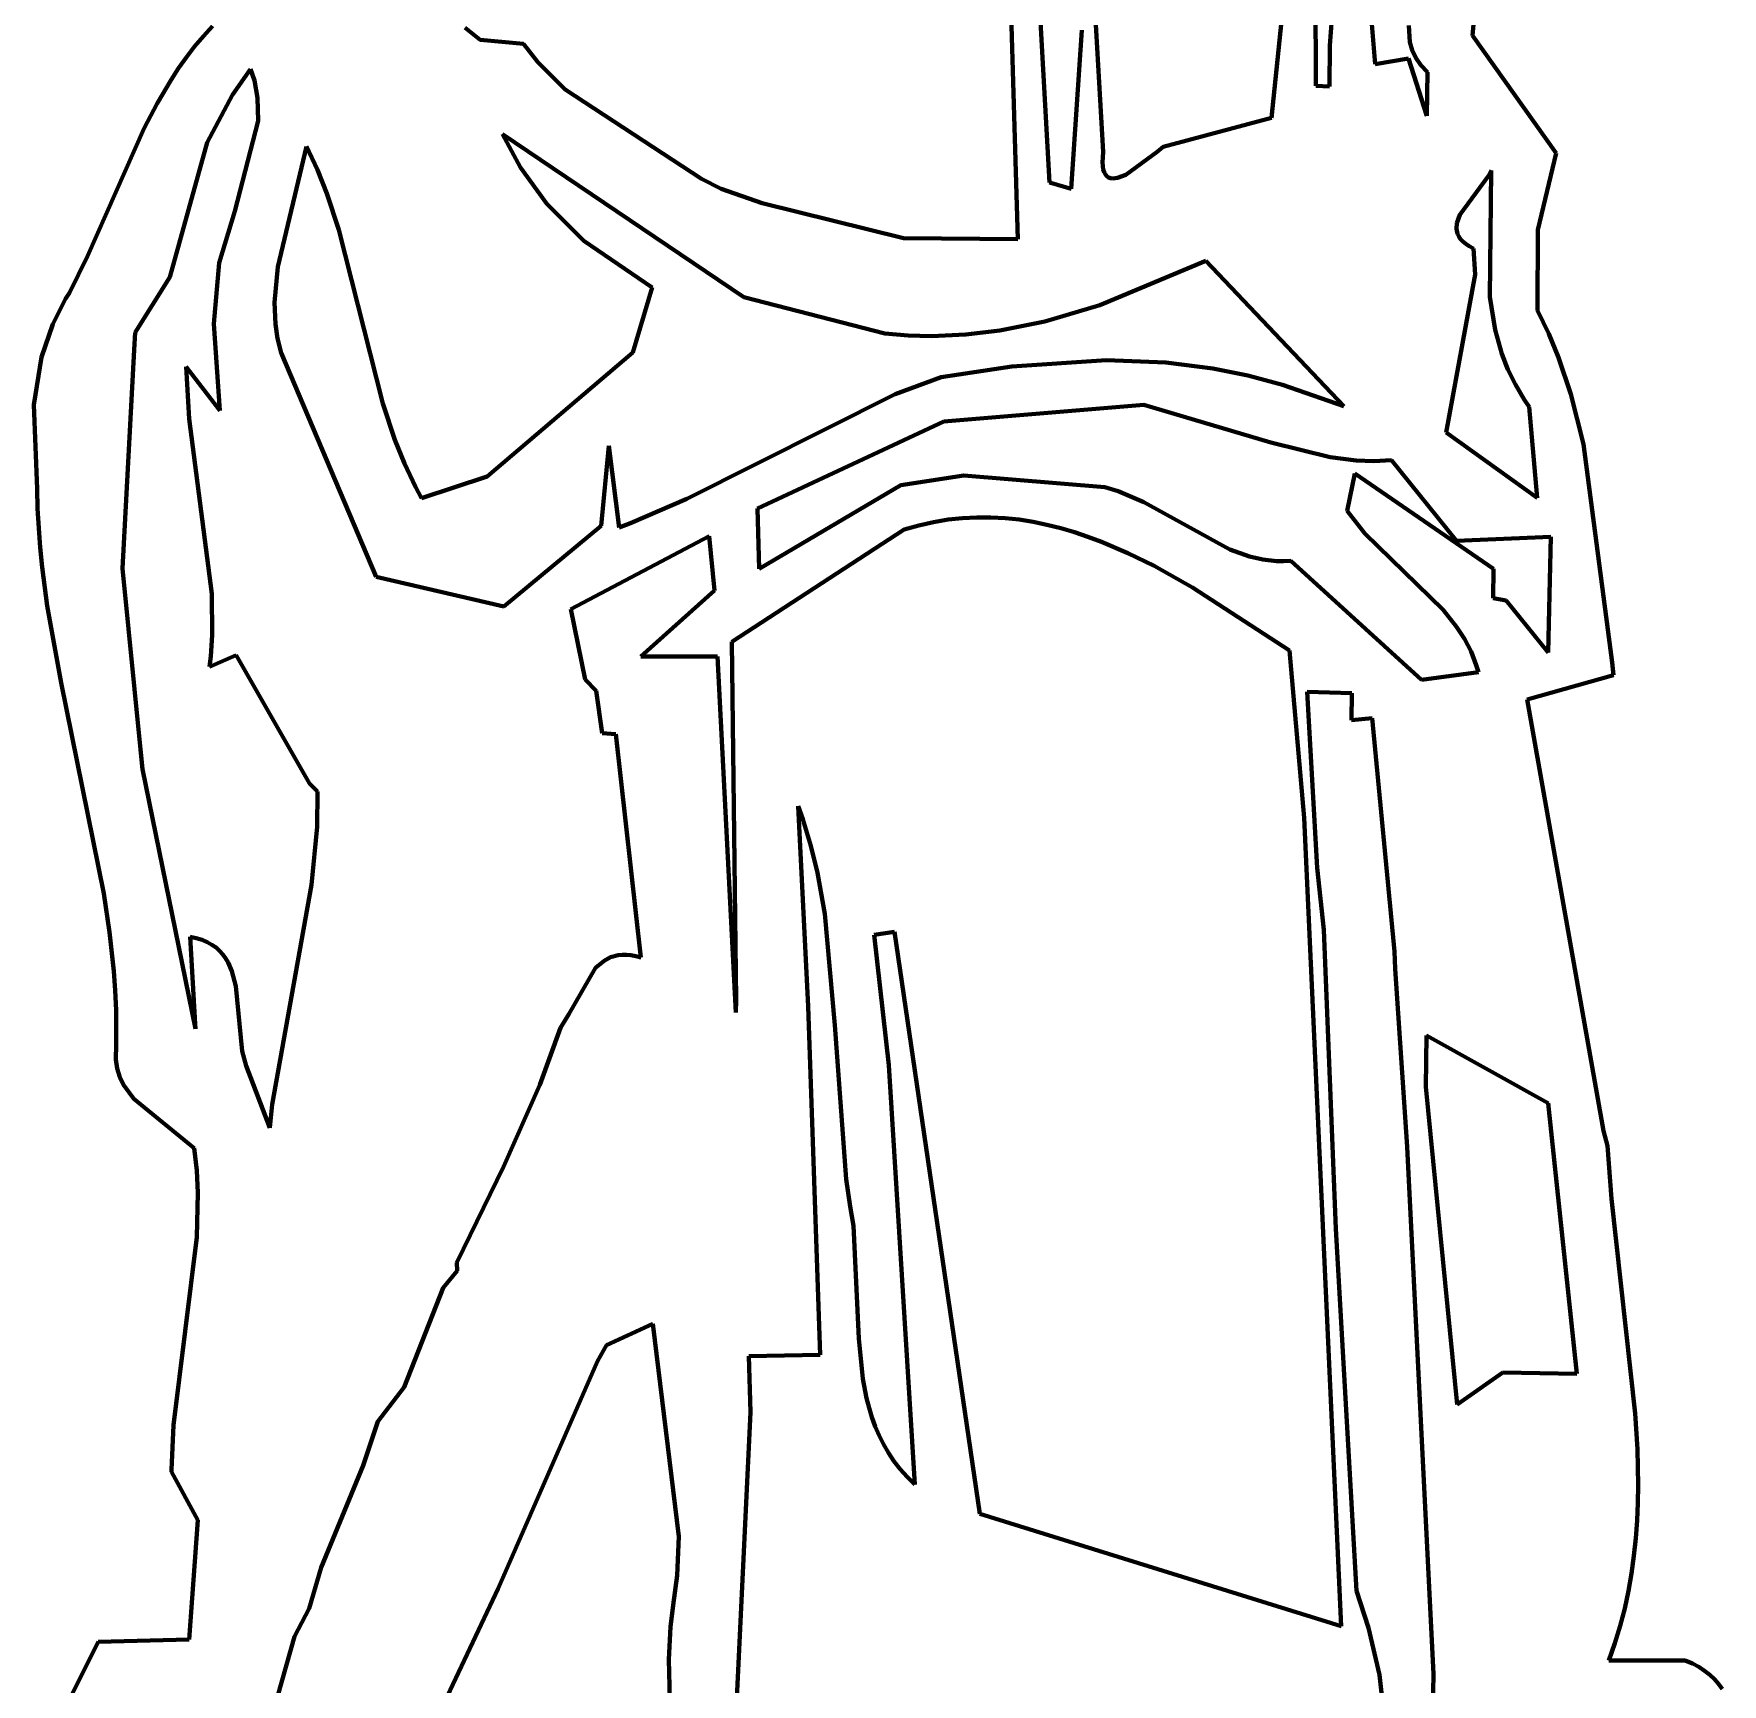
# Model space of a CAD drawing. Header units: millimetres. Extents: x 0 to 11.1, y 0 to 16.2.
# Drawn here: x 8.158 to 9.334, y 2.057 to 3.207 of the extents above; entities that cross this region are included whole.
import ezdxf

# ---------------------------------------------------------------- set-up
doc = ezdxf.new("R2010")
doc.units = ezdxf.units.MM
doc.layers.add('color#0b0b0bff', color=7, linetype='CONTINUOUS', lineweight=100)
doc.layers.add('color#ffffffff', color=7, linetype='CONTINUOUS', lineweight=100)

msp = doc.modelspace()

# ---------------------------------------------------------------- linework, layer by layer
at = {"layer": 'color#0b0b0bff'}
for p, q in [((9.0493, 3.5219), (9.0507, 3.1703)), ((9.1769, 3.3973), (9.1598, 3.2054)), ((9.0604, 3.1983), (9.0758, 3.3964)), ((8.8519, 3.3386), (8.8653, 3.1029)), ((8.8433, 3.0634), (8.8356, 3.3204)), ((9.0819, 3.3056), (9.0919, 3.1853)), ((9.0198, 3.1481), (9.0333, 3.2785)), ((8.2762, 3.2049), (8.2825, 3.2118)), ((8.4584, 3.2107), (8.469, 3.2024)), ((8.8803, 3.0985), (8.8878, 3.209)), ((8.8971, 3.2208), (8.9026, 3.1242)), ((9.1162, 3.2007), (9.1154, 3.2122)), ((8.2644, 3.1902), (8.2701, 3.1977)), ((8.2701, 3.1977), (8.2762, 3.2049)), ((8.469, 3.2024), (8.4991, 3.1995)), ((8.4991, 3.1995), (8.5091, 3.1868)), ((9.0602, 3.1699), (9.0604, 3.1983)), ((9.1178, 3.1951), (9.1162, 3.2007)), ((9.1598, 3.2054), (9.2181, 3.1234)), ((8.2589, 3.1825), (8.2644, 3.1902)), ((8.5091, 3.1868), (8.528, 3.1677)), ((9.0919, 3.1853), (9.1153, 3.1893)), ((9.1153, 3.1893), (9.1279, 3.1493)), ((9.1202, 3.1898), (9.1178, 3.1951)), ((9.1237, 3.1846), (9.1202, 3.1898)), ((8.2441, 3.1579), (8.2537, 3.1745)), ((8.2537, 3.1745), (8.2589, 3.1825)), ((8.309, 3.1819), (8.2964, 3.1641)), ((8.3117, 3.1739), (8.309, 3.1819)), ((8.314, 3.1619), (8.3117, 3.1739)), ((9.1283, 3.1797), (9.1237, 3.1846)), ((9.1279, 3.1493), (9.1283, 3.1797)), ((8.2964, 3.1641), (8.2788, 3.1307)), ((8.528, 3.1677), (8.623, 3.1056)), ((9.0507, 3.1703), (9.0602, 3.1699)), ((8.2351, 3.1407), (8.2441, 3.1579)), ((8.3143, 3.146), (8.314, 3.1619)), ((8.1955, 3.0516), (8.2351, 3.1407)), ((8.2982, 3.0831), (8.3143, 3.146)), ((8.9445, 3.1279), (9.0198, 3.1481)), ((8.2788, 3.1307), (8.2528, 3.037)), ((8.3479, 3.128), (8.328, 3.0442)), ((8.3556, 3.1118), (8.3479, 3.128)), ((8.4845, 3.1366), (8.4969, 3.1133)), ((8.6525, 3.0232), (8.4845, 3.1366)), ((8.9403, 3.1242), (8.9445, 3.1279)), ((8.9023, 3.1204), (8.9022, 3.1172)), ((8.9022, 3.1172), (8.9023, 3.1144)), ((8.9026, 3.1242), (8.9023, 3.1204)), ((8.9185, 3.1083), (8.9403, 3.1242)), ((9.2181, 3.1234), (9.2053, 3.0701)), ((8.3622, 3.0953), (8.3556, 3.1118)), ((8.4969, 3.1133), (8.5153, 3.0881)), ((8.623, 3.1056), (8.6366, 3.0986)), ((8.9023, 3.1144), (8.9027, 3.112)), ((8.9027, 3.112), (8.9034, 3.1101)), ((8.9034, 3.1101), (8.9042, 3.1085)), ((8.9042, 3.1085), (8.9052, 3.1073)), ((8.9052, 3.1073), (8.9064, 3.1065)), ((8.9064, 3.1065), (8.9078, 3.106)), ((8.9078, 3.106), (8.9093, 3.1057)), ((8.9093, 3.1057), (8.9127, 3.1061)), ((8.9127, 3.1061), (8.9185, 3.1083)), ((9.1709, 3.1077), (9.151, 3.0804)), ((9.1728, 3.1114), (9.1709, 3.1077)), ((9.1717, 3.0233), (9.1728, 3.1114)), ((8.3706, 3.0701), (8.3622, 3.0953)), ((8.6366, 3.0986), (8.6652, 3.0885)), ((8.8653, 3.1029), (8.8803, 3.0985)), ((8.2935, 3.0677), (8.2982, 3.0831)), ((8.5153, 3.0881), (8.541, 3.0624)), ((8.6652, 3.0885), (8.7636, 3.0641)), ((9.151, 3.0804), (9.1489, 3.0746)), ((8.4011, 2.949), (8.3706, 3.0701)), ((9.1489, 3.0746), (9.1486, 3.0708)), ((9.1486, 3.0708), (9.1494, 3.0671)), ((9.2053, 3.0701), (9.2051, 3.0139)), ((8.2871, 3.0471), (8.2935, 3.0677)), ((8.541, 3.0624), (8.5886, 3.0299)), ((8.7636, 3.0641), (8.8433, 3.0634)), ((9.1494, 3.0671), (9.1503, 3.0653)), ((9.1503, 3.0653), (9.1515, 3.0636)), ((9.1515, 3.0636), (9.1531, 3.0619)), ((9.1531, 3.0619), (9.1551, 3.0602)), ((9.1551, 3.0602), (9.1575, 3.0586)), ((9.1575, 3.0586), (9.1604, 3.057)), ((9.1604, 3.057), (9.1616, 3.0389)), ((8.1829, 3.0262), (8.1955, 3.0516)), ((8.2835, 3.0045), (8.2871, 3.0471)), ((8.9741, 3.0485), (8.9002, 3.0175)), ((9.0701, 2.9471), (8.9741, 3.0485)), ((8.2528, 3.037), (8.2287, 2.9985)), ((8.328, 3.0442), (8.3257, 3.0193)), ((9.1616, 3.0389), (9.1415, 2.9289)), ((8.1714, 3.0043), (8.1803, 3.0219)), ((8.1803, 3.0219), (8.1829, 3.0262)), ((8.5886, 3.0299), (8.5753, 2.9846)), ((8.7507, 2.9977), (8.6525, 3.0232)), ((9.1755, 3.0004), (9.1717, 3.0233)), ((8.3257, 3.0193), (8.3264, 3.0043)), ((8.9002, 3.0175), (8.8619, 3.0062)), ((9.2051, 3.0139), (9.2128, 2.9976)), ((8.1636, 2.9814), (8.1714, 3.0043)), ((8.2287, 2.9985), (8.228, 2.9864)), ((8.2877, 2.9442), (8.2835, 3.0045)), ((8.3264, 3.0043), (8.3279, 2.9943)), ((8.7669, 2.9964), (8.7507, 2.9977)), ((8.8307, 3), (8.8069, 2.9971)), ((8.8619, 3.0062), (8.8307, 3)), ((9.1802, 2.9836), (9.1755, 3.0004)), ((9.2128, 2.9976), (9.2196, 2.981)), ((8.228, 2.9864), (8.2198, 2.8341)), ((8.3279, 2.9943), (8.3304, 2.9843)), ((8.783, 2.996), (8.7669, 2.9964)), ((8.8069, 2.9971), (8.783, 2.996)), ((8.1581, 2.9482), (8.1636, 2.9814)), ((8.2664, 2.9384), (8.2643, 2.9746)), ((8.2643, 2.9746), (8.2877, 2.9442)), ((8.3304, 2.9843), (8.3966, 2.8283)), ((8.5753, 2.9846), (8.4737, 2.8983)), ((8.7899, 2.9675), (8.839, 2.9749)), ((8.839, 2.9749), (8.905, 2.9792)), ((8.905, 2.9792), (8.9462, 2.9776)), ((8.9462, 2.9776), (8.979, 2.9735)), ((9.1844, 2.9728), (9.1802, 2.9836)), ((9.2196, 2.981), (9.2282, 2.9555)), ((8.7579, 2.9555), (8.7899, 2.9675)), ((8.979, 2.9735), (9.0033, 2.9686)), ((9.0033, 2.9686), (9.0274, 2.9621)), ((9.1896, 2.9622), (9.1844, 2.9728)), ((8.6128, 2.8827), (8.7579, 2.9555)), ((9.0274, 2.9621), (9.0701, 2.9471)), ((9.1957, 2.9519), (9.1896, 2.9622)), ((9.1992, 2.9468), (9.1957, 2.9519)), ((9.2282, 2.9555), (9.2371, 2.9207)), ((8.1605, 2.8896), (8.1581, 2.9482)), ((8.4095, 2.9237), (8.4011, 2.949)), ((8.931, 2.9481), (8.7916, 2.9365)), ((9.0193, 2.922), (8.931, 2.9481)), ((9.2048, 2.8834), (9.1992, 2.9468)), ((8.2821, 2.8166), (8.2664, 2.9384)), ((8.7916, 2.9365), (8.6619, 2.8759)), ((9.1415, 2.9289), (9.2048, 2.8834)), ((8.4162, 2.9072), (8.4095, 2.9237)), ((8.5531, 2.864), (8.5585, 2.9197)), ((8.5585, 2.9197), (8.5656, 2.8628)), ((9.0607, 2.9116), (9.0193, 2.922)), ((9.2371, 2.9207), (9.2569, 2.7688)), ((8.4238, 2.891), (8.4162, 2.9072)), ((9.0788, 2.9094), (9.0607, 2.9116)), ((9.0911, 2.909), (9.0788, 2.9094)), ((9.1034, 2.9096), (9.0911, 2.909)), ((9.1487, 2.8535), (9.1034, 2.9096)), ((8.4737, 2.8983), (8.4281, 2.8831)), ((8.6631, 2.834), (8.7618, 2.8923)), ((8.7618, 2.8923), (8.8056, 2.8989)), ((8.8056, 2.8989), (8.9038, 2.8909)), ((9.0724, 2.8744), (9.0779, 2.9003)), ((9.0779, 2.9003), (9.1743, 2.834)), ((8.1608, 2.8759), (8.1605, 2.8896)), ((8.4281, 2.8831), (8.4238, 2.891)), ((8.5736, 2.8658), (8.6128, 2.8827)), ((8.9038, 2.8909), (8.9131, 2.8881)), ((8.9131, 2.8881), (8.9309, 2.8804)), ((8.9309, 2.8804), (8.9909, 2.8473)), ((8.1616, 2.8622), (8.1608, 2.8759)), ((8.6619, 2.8759), (8.6631, 2.834)), ((8.7946, 2.8682), (8.7845, 2.8665)), ((8.8046, 2.8693), (8.7946, 2.8682)), ((8.8146, 2.8698), (8.8046, 2.8693)), ((8.8245, 2.8698), (8.8146, 2.8698)), ((8.8344, 2.8692), (8.8245, 2.8698)), ((8.8442, 2.8682), (8.8344, 2.8692)), ((8.8539, 2.8666), (8.8442, 2.8682)), ((9.0849, 2.8586), (9.0724, 2.8744)), ((8.1626, 2.8487), (8.1616, 2.8622)), ((8.4853, 2.8078), (8.5531, 2.864)), ((8.6283, 2.8567), (8.532, 2.8059)), ((8.5656, 2.8628), (8.5736, 2.8658)), ((8.632, 2.8188), (8.6283, 2.8567)), ((8.7641, 2.8613), (8.6441, 2.7832)), ((8.7743, 2.8642), (8.7641, 2.8613)), ((8.7845, 2.8665), (8.7743, 2.8642)), ((8.8635, 2.8647), (8.8539, 2.8666)), ((8.8731, 2.8623), (8.8635, 2.8647)), ((8.8826, 2.8595), (8.8731, 2.8623)), ((8.892, 2.8563), (8.8826, 2.8595)), ((9.1394, 2.8053), (9.0849, 2.8586)), ((8.164, 2.8351), (8.1626, 2.8487)), ((8.9014, 2.8528), (8.892, 2.8563)), ((8.9199, 2.8449), (8.9014, 2.8528)), ((8.9381, 2.836), (8.9199, 2.8449)), ((8.9909, 2.8473), (9.0044, 2.8425)), ((9.2142, 2.8562), (9.1487, 2.8535)), ((9.2124, 2.7758), (9.2142, 2.8562)), ((8.1675, 2.8082), (8.164, 2.8351)), ((8.2198, 2.8341), (8.2325, 2.7082)), ((8.9648, 2.821), (8.9381, 2.836)), ((9.0044, 2.8425), (9.0137, 2.8404)), ((9.0137, 2.8404), (9.0233, 2.8394)), ((9.0233, 2.8394), (9.0282, 2.8393)), ((9.0282, 2.8393), (9.0332, 2.8395)), ((9.0332, 2.8395), (9.1243, 2.7566)), ((9.1743, 2.834), (9.1741, 2.8136)), ((8.3966, 2.8283), (8.4853, 2.8078)), ((8.2824, 2.7877), (8.2821, 2.8166)), ((8.5808, 2.773), (8.632, 2.8188)), ((9.0323, 2.7771), (8.9648, 2.821)), ((9.1741, 2.8136), (9.1832, 2.8119)), ((9.1832, 2.8119), (9.2124, 2.7758)), ((8.1771, 2.7546), (8.1675, 2.8082)), ((8.532, 2.8059), (8.542, 2.757)), ((9.1487, 2.7936), (9.1394, 2.8053)), ((8.2813, 2.7731), (8.2824, 2.7877)), ((9.1541, 2.7853), (9.1487, 2.7936)), ((8.6441, 2.7832), (8.6472, 2.5339)), ((9.0425, 2.6605), (9.0323, 2.7771)), ((9.1587, 2.7764), (9.1541, 2.7853)), ((9.1624, 2.7669), (9.1587, 2.7764)), ((8.299, 2.7739), (8.2804, 2.7658)), ((8.2804, 2.7658), (8.2813, 2.7731)), ((8.3502, 2.6844), (8.299, 2.7739)), ((8.6342, 2.773), (8.5808, 2.773)), ((8.6468, 2.525), (8.6342, 2.773)), ((9.1639, 2.7619), (9.1624, 2.7669)), ((9.2569, 2.7688), (9.2579, 2.76)), ((8.207, 2.6078), (8.1771, 2.7546)), ((8.542, 2.757), (8.5497, 2.7491)), ((9.1243, 2.7566), (9.1639, 2.7619)), ((9.2579, 2.76), (9.1977, 2.7429)), ((8.5497, 2.7491), (8.5538, 2.7195)), ((9.0447, 2.7483), (9.0516, 2.6257)), ((9.0758, 2.7474), (9.0447, 2.7483)), ((9.0755, 2.7285), (9.0758, 2.7474)), ((9.1977, 2.7429), (9.251, 2.4427)), ((9.0898, 2.73), (9.0755, 2.7285)), ((9.1054, 2.5675), (9.0898, 2.73)), ((8.5538, 2.7195), (8.5634, 2.7189)), ((8.5634, 2.7189), (8.5808, 2.5634)), ((8.2325, 2.7082), (8.2338, 2.6945)), ((8.2338, 2.6945), (8.2707, 2.5136)), ((8.3557, 2.6788), (8.3502, 2.6844)), ((8.3554, 2.6544), (8.3557, 2.6788)), ((8.6973, 2.5293), (8.6903, 2.6688)), ((8.6903, 2.6688), (8.6936, 2.6596)), ((8.6936, 2.6596), (8.6992, 2.6411)), ((9.0683, 2.0977), (9.0425, 2.6605)), ((8.3514, 2.6139), (8.3554, 2.6544)), ((8.6992, 2.6411), (8.7038, 2.6223)), ((8.7038, 2.6223), (8.7088, 2.5937)), ((9.0516, 2.6257), (9.0563, 2.5826)), ((8.324, 2.4609), (8.3514, 2.6139)), ((8.2109, 2.5809), (8.207, 2.6078)), ((8.7088, 2.5937), (8.7157, 2.5161)), ((8.2138, 2.5539), (8.2109, 2.5809)), ((8.2704, 2.5171), (8.2669, 2.5777)), ((8.2669, 2.5777), (8.2713, 2.5768)), ((8.2713, 2.5768), (8.2753, 2.5755)), ((8.2753, 2.5755), (8.2789, 2.574)), ((8.7433, 2.5792), (8.7574, 2.5812)), ((8.7534, 2.4884), (8.7433, 2.5792)), ((8.7574, 2.5812), (8.8168, 2.1759)), ((9.0563, 2.5826), (9.0647, 2.3744)), ((8.2789, 2.574), (8.2821, 2.5722)), ((8.2821, 2.5722), (8.285, 2.5702)), ((8.285, 2.5702), (8.2875, 2.5679)), ((8.2875, 2.5679), (8.2897, 2.5655)), ((8.2897, 2.5655), (8.2917, 2.5628)), ((8.2917, 2.5628), (8.2934, 2.5599)), ((8.5597, 2.5635), (8.5552, 2.5611)), ((8.5649, 2.5649), (8.5597, 2.5635)), ((8.5677, 2.5652), (8.5649, 2.5649)), ((8.5707, 2.5652), (8.5677, 2.5652)), ((8.5738, 2.5649), (8.5707, 2.5652)), ((8.5772, 2.5643), (8.5738, 2.5649)), ((8.5808, 2.5634), (8.5772, 2.5643)), ((9.106, 2.5554), (9.1054, 2.5675)), ((8.2148, 2.5403), (8.2138, 2.5539)), ((8.2934, 2.5599), (8.2961, 2.5537)), ((8.2961, 2.5537), (8.2987, 2.5434)), ((8.5493, 2.5561), (8.5306, 2.5239)), ((8.5552, 2.5611), (8.5493, 2.5561)), ((9.1142, 2.4314), (9.106, 2.5554)), ((8.2154, 2.5267), (8.2148, 2.5403)), ((8.2987, 2.5434), (8.3033, 2.4981)), ((8.6472, 2.5339), (8.6468, 2.525)), ((8.7056, 2.2866), (8.6973, 2.5293)), ((8.2156, 2.513), (8.2154, 2.5267)), ((8.2707, 2.5136), (8.2704, 2.5171)), ((8.5306, 2.5239), (8.5249, 2.5143)), ((8.7157, 2.5161), (8.7236, 2.409)), ((8.2155, 2.4993), (8.2156, 2.513)), ((8.5249, 2.5143), (8.5104, 2.4747)), ((9.1277, 2.5089), (9.1272, 2.4732)), ((9.2124, 2.4619), (9.1277, 2.5089)), ((8.2153, 2.4957), (8.2155, 2.4993)), ((8.2153, 2.4924), (8.2153, 2.4957)), ((8.2162, 2.486), (8.2153, 2.4924)), ((8.3033, 2.4981), (8.3059, 2.4878)), ((8.218, 2.4801), (8.2162, 2.486)), ((8.3059, 2.4878), (8.3225, 2.4446)), ((8.7715, 2.1964), (8.7534, 2.4884)), ((8.2206, 2.4747), (8.218, 2.4801)), ((8.2279, 2.4649), (8.2206, 2.4747)), ((8.5104, 2.4747), (8.4852, 2.4175)), ((9.1272, 2.4732), (9.149, 2.252)), ((8.2699, 2.4306), (8.2279, 2.4649)), ((8.3225, 2.4446), (8.324, 2.4609)), ((9.2323, 2.2735), (9.2124, 2.4619)), ((9.251, 2.4427), (9.2538, 2.4322)), ((8.2716, 2.415), (8.2699, 2.4306)), ((9.1325, 2.0642), (9.1142, 2.4314)), ((9.2538, 2.4322), (9.2564, 2.3952)), ((8.2724, 2.3995), (8.2716, 2.415)), ((8.4852, 2.4175), (8.4526, 2.3509)), ((8.2716, 2.3686), (8.2724, 2.3995)), ((8.7236, 2.409), (8.7266, 2.3899)), ((8.7266, 2.3899), (8.7287, 2.3764)), ((9.2564, 2.3952), (9.273, 2.2457)), ((8.7287, 2.3764), (8.7326, 2.2981)), ((8.2553, 2.2376), (8.2716, 2.3686)), ((9.0647, 2.3744), (9.079, 2.1224)), ((8.4529, 2.3452), (8.4431, 2.3334)), ((8.4526, 2.3509), (8.4529, 2.3452)), ((8.4431, 2.3334), (8.4159, 2.2642)), ((8.5568, 2.2933), (8.5891, 2.3083)), ((8.5891, 2.3083), (8.6072, 2.1601)), ((8.5505, 2.2822), (8.5568, 2.2933)), ((8.7326, 2.2981), (8.7354, 2.27)), ((8.4814, 2.1239), (8.5505, 2.2822)), ((8.656, 2.2857), (8.7056, 2.2866)), ((8.6572, 2.2467), (8.656, 2.2857)), ((8.7354, 2.27), (8.7379, 2.2564)), ((9.149, 2.252), (9.1809, 2.2744)), ((9.1809, 2.2744), (9.2323, 2.2735)), ((8.4159, 2.2642), (8.3977, 2.2403)), ((8.6408, 1.9092), (8.6572, 2.2467)), ((8.7379, 2.2564), (8.7396, 2.2497)), ((8.7396, 2.2497), (8.7416, 2.2432)), ((9.273, 2.2457), (9.2745, 2.2209)), ((8.2541, 2.2066), (8.2553, 2.2376)), ((8.3977, 2.2403), (8.3875, 2.2095)), ((8.7416, 2.2432), (8.7439, 2.2368)), ((8.7439, 2.2368), (8.7466, 2.2305)), ((8.7466, 2.2305), (8.7496, 2.2244)), ((8.7496, 2.2244), (8.7531, 2.2184)), ((8.7531, 2.2184), (8.7569, 2.2126)), ((8.7569, 2.2126), (8.7613, 2.207)), ((9.2745, 2.2209), (9.275, 2.196)), ((8.254, 2.2051), (8.2541, 2.2066)), ((8.2723, 2.1716), (8.254, 2.2051)), ((8.3875, 2.2095), (8.3582, 2.1385)), ((8.7613, 2.207), (8.7661, 2.2016)), ((8.7661, 2.2016), (8.7715, 2.1964)), ((9.275, 2.196), (9.2748, 2.1837)), ((8.8168, 2.1759), (9.0683, 2.0977)), ((9.2748, 2.1837), (9.2743, 2.1713)), ((8.2664, 2.0885), (8.2723, 2.1716)), ((9.2743, 2.1713), (9.2734, 2.159)), ((8.6072, 2.1601), (8.606, 2.1329)), ((9.2734, 2.159), (9.2721, 2.1467)), ((9.2721, 2.1467), (9.2705, 2.1344)), ((8.3582, 2.1385), (8.3498, 2.1101)), ((8.606, 2.1329), (8.6033, 2.1124)), ((9.2705, 2.1344), (9.2683, 2.1222)), ((8.4186, 1.9908), (8.4814, 2.1239)), ((9.079, 2.1224), (9.0874, 2.0966)), ((9.2683, 2.1222), (9.2657, 2.11)), ((8.3498, 2.1101), (8.3397, 2.0904)), ((8.6033, 2.1124), (8.6014, 2.0973)), ((9.2657, 2.11), (9.2626, 2.0979)), ((8.6014, 2.0973), (8.6002, 2.0745)), ((9.0874, 2.0966), (9.0949, 2.0638)), ((9.2626, 2.0979), (9.2589, 2.0858)), ((8.1848, 2.0503), (8.203, 2.0867)), ((8.203, 2.0867), (8.2664, 2.0885)), ((8.3397, 2.0904), (8.3111, 1.9897)), ((9.2589, 2.0858), (9.2547, 2.0738)), ((8.6002, 2.0745), (8.6028, 1.9747)), ((9.2547, 2.0738), (9.3079, 2.0739)), ((9.3079, 2.0739), (9.3128, 2.0717)), ((9.3128, 2.0717), (9.3172, 2.0693)), ((9.3172, 2.0693), (9.3213, 2.0666)), ((9.0949, 2.0638), (9.0987, 2.0306)), ((9.1312, 1.9875), (9.1325, 2.0642)), ((9.3213, 2.0666), (9.3249, 2.0638)), ((9.3249, 2.0638), (9.3282, 2.0607)), ((9.3282, 2.0607), (9.331, 2.0575)), ((9.331, 2.0575), (9.3336, 2.054))]:
    msp.add_line(p, q, dxfattribs=at)
at = {"layer": 'color#ffffffff'}
for p, q in [((9.0507, 3.1703), (9.0493, 3.5219)), ((9.1598, 3.2054), (9.1769, 3.3973)), ((9.0758, 3.3964), (9.0604, 3.1983)), ((8.8653, 3.1029), (8.8519, 3.3386)), ((8.8356, 3.3204), (8.8433, 3.0634)), ((9.0919, 3.1853), (9.0819, 3.3056)), ((9.0333, 3.2785), (9.0198, 3.1481)), ((8.2825, 3.2118), (8.2762, 3.2049)), ((8.469, 3.2024), (8.4584, 3.2107)), ((8.8878, 3.209), (8.8803, 3.0985)), ((8.9026, 3.1242), (8.8971, 3.2208)), ((9.1154, 3.2122), (9.1162, 3.2007)), ((8.2701, 3.1977), (8.2644, 3.1902)), ((8.2762, 3.2049), (8.2701, 3.1977)), ((8.4991, 3.1995), (8.469, 3.2024)), ((8.5091, 3.1868), (8.4991, 3.1995)), ((9.0604, 3.1983), (9.0602, 3.1699)), ((9.1162, 3.2007), (9.1178, 3.1951)), ((9.2181, 3.1234), (9.1598, 3.2054)), ((8.2644, 3.1902), (8.2589, 3.1825)), ((8.528, 3.1677), (8.5091, 3.1868)), ((9.1153, 3.1893), (9.0919, 3.1853)), ((9.1279, 3.1493), (9.1153, 3.1893)), ((9.1178, 3.1951), (9.1202, 3.1898)), ((9.1202, 3.1898), (9.1237, 3.1846)), ((8.2537, 3.1745), (8.2441, 3.1579)), ((8.2589, 3.1825), (8.2537, 3.1745)), ((8.2964, 3.1641), (8.309, 3.1819)), ((8.309, 3.1819), (8.3117, 3.1739)), ((8.3117, 3.1739), (8.314, 3.1619)), ((9.1237, 3.1846), (9.1283, 3.1797)), ((9.1283, 3.1797), (9.1279, 3.1493)), ((8.2788, 3.1307), (8.2964, 3.1641)), ((8.623, 3.1056), (8.528, 3.1677)), ((9.0602, 3.1699), (9.0507, 3.1703)), ((8.2441, 3.1579), (8.2351, 3.1407)), ((8.314, 3.1619), (8.3143, 3.146)), ((8.2351, 3.1407), (8.1955, 3.0516)), ((8.3143, 3.146), (8.2982, 3.0831)), ((9.0198, 3.1481), (8.9445, 3.1279)), ((8.2528, 3.037), (8.2788, 3.1307)), ((8.328, 3.0442), (8.3479, 3.128)), ((8.3479, 3.128), (8.3556, 3.1118)), ((8.4845, 3.1366), (8.6525, 3.0232)), ((8.4969, 3.1133), (8.4845, 3.1366)), ((8.9445, 3.1279), (8.9403, 3.1242)), ((8.9022, 3.1172), (8.9023, 3.1204)), ((8.9023, 3.1144), (8.9022, 3.1172)), ((8.9023, 3.1204), (8.9026, 3.1242)), ((8.9403, 3.1242), (8.9185, 3.1083)), ((9.2053, 3.0701), (9.2181, 3.1234)), ((8.3556, 3.1118), (8.3622, 3.0953)), ((8.5153, 3.0881), (8.4969, 3.1133)), ((8.6366, 3.0986), (8.623, 3.1056)), ((8.9027, 3.112), (8.9023, 3.1144)), ((8.9034, 3.1101), (8.9027, 3.112)), ((8.9042, 3.1085), (8.9034, 3.1101)), ((8.9052, 3.1073), (8.9042, 3.1085)), ((8.9064, 3.1065), (8.9052, 3.1073)), ((8.9078, 3.106), (8.9064, 3.1065)), ((8.9093, 3.1057), (8.9078, 3.106)), ((8.9127, 3.1061), (8.9093, 3.1057)), ((8.9185, 3.1083), (8.9127, 3.1061)), ((9.151, 3.0804), (9.1709, 3.1077)), ((9.1709, 3.1077), (9.1728, 3.1114)), ((9.1728, 3.1114), (9.1717, 3.0233)), ((8.3622, 3.0953), (8.3706, 3.0701)), ((8.6652, 3.0885), (8.6366, 3.0986)), ((8.8803, 3.0985), (8.8653, 3.1029)), ((8.2982, 3.0831), (8.2935, 3.0677)), ((8.541, 3.0624), (8.5153, 3.0881)), ((8.7636, 3.0641), (8.6652, 3.0885)), ((9.1489, 3.0746), (9.151, 3.0804)), ((8.3706, 3.0701), (8.4011, 2.949)), ((9.1486, 3.0708), (9.1489, 3.0746)), ((9.1494, 3.0671), (9.1486, 3.0708)), ((9.2051, 3.0139), (9.2053, 3.0701)), ((8.2935, 3.0677), (8.2871, 3.0471)), ((8.5886, 3.0299), (8.541, 3.0624)), ((8.8433, 3.0634), (8.7636, 3.0641)), ((9.1503, 3.0653), (9.1494, 3.0671)), ((9.1515, 3.0636), (9.1503, 3.0653)), ((9.1531, 3.0619), (9.1515, 3.0636)), ((9.1551, 3.0602), (9.1531, 3.0619)), ((9.1575, 3.0586), (9.1551, 3.0602)), ((9.1604, 3.057), (9.1575, 3.0586)), ((9.1616, 3.0389), (9.1604, 3.057)), ((8.1955, 3.0516), (8.1829, 3.0262)), ((8.2871, 3.0471), (8.2835, 3.0045)), ((8.9002, 3.0175), (8.9741, 3.0485)), ((8.9741, 3.0485), (9.0701, 2.9471)), ((8.2287, 2.9985), (8.2528, 3.037)), ((8.3257, 3.0193), (8.328, 3.0442)), ((9.1415, 2.9289), (9.1616, 3.0389)), ((8.1803, 3.0219), (8.1714, 3.0043)), ((8.1829, 3.0262), (8.1803, 3.0219)), ((8.5753, 2.9846), (8.5886, 3.0299)), ((8.6525, 3.0232), (8.7507, 2.9977)), ((9.1717, 3.0233), (9.1755, 3.0004)), ((8.3264, 3.0043), (8.3257, 3.0193)), ((8.8619, 3.0062), (8.9002, 3.0175)), ((9.2128, 2.9976), (9.2051, 3.0139)), ((8.1714, 3.0043), (8.1636, 2.9814)), ((8.228, 2.9864), (8.2287, 2.9985)), ((8.2835, 3.0045), (8.2877, 2.9442)), ((8.3279, 2.9943), (8.3264, 3.0043)), ((8.7507, 2.9977), (8.7669, 2.9964)), ((8.8069, 2.9971), (8.8307, 3)), ((8.8307, 3), (8.8619, 3.0062)), ((9.1755, 3.0004), (9.1802, 2.9836)), ((9.2196, 2.981), (9.2128, 2.9976)), ((8.2198, 2.8341), (8.228, 2.9864)), ((8.3304, 2.9843), (8.3279, 2.9943)), ((8.7669, 2.9964), (8.783, 2.996)), ((8.783, 2.996), (8.8069, 2.9971)), ((8.1636, 2.9814), (8.1581, 2.9482)), ((8.2877, 2.9442), (8.2643, 2.9746)), ((8.2643, 2.9746), (8.2664, 2.9384)), ((8.3966, 2.8283), (8.3304, 2.9843)), ((8.4737, 2.8983), (8.5753, 2.9846)), ((8.839, 2.9749), (8.7899, 2.9675)), ((8.905, 2.9792), (8.839, 2.9749)), ((8.9462, 2.9776), (8.905, 2.9792)), ((8.979, 2.9735), (8.9462, 2.9776)), ((9.1802, 2.9836), (9.1844, 2.9728)), ((9.2282, 2.9555), (9.2196, 2.981)), ((8.7899, 2.9675), (8.7579, 2.9555)), ((9.0033, 2.9686), (8.979, 2.9735)), ((9.0274, 2.9621), (9.0033, 2.9686)), ((9.1844, 2.9728), (9.1896, 2.9622)), ((8.7579, 2.9555), (8.6128, 2.8827)), ((9.0701, 2.9471), (9.0274, 2.9621)), ((9.1896, 2.9622), (9.1957, 2.9519)), ((9.1957, 2.9519), (9.1992, 2.9468)), ((9.2371, 2.9207), (9.2282, 2.9555)), ((8.1581, 2.9482), (8.1605, 2.8896)), ((8.4011, 2.949), (8.4095, 2.9237)), ((8.7916, 2.9365), (8.931, 2.9481)), ((8.931, 2.9481), (9.0193, 2.922)), ((9.1992, 2.9468), (9.2048, 2.8834)), ((8.2664, 2.9384), (8.2821, 2.8166)), ((8.6619, 2.8759), (8.7916, 2.9365)), ((9.2048, 2.8834), (9.1415, 2.9289)), ((8.4095, 2.9237), (8.4162, 2.9072)), ((8.5585, 2.9197), (8.5531, 2.864)), ((8.5656, 2.8628), (8.5585, 2.9197)), ((9.0193, 2.922), (9.0607, 2.9116)), ((9.2569, 2.7688), (9.2371, 2.9207)), ((8.4162, 2.9072), (8.4238, 2.891)), ((9.0607, 2.9116), (9.0788, 2.9094)), ((9.0788, 2.9094), (9.0911, 2.909)), ((9.0911, 2.909), (9.1034, 2.9096)), ((9.1034, 2.9096), (9.1487, 2.8535)), ((8.4281, 2.8831), (8.4737, 2.8983)), ((8.7618, 2.8923), (8.6631, 2.834)), ((8.8056, 2.8989), (8.7618, 2.8923)), ((8.9038, 2.8909), (8.8056, 2.8989)), ((9.0779, 2.9003), (9.0724, 2.8744)), ((9.1743, 2.834), (9.0779, 2.9003)), ((8.1605, 2.8896), (8.1608, 2.8759)), ((8.4238, 2.891), (8.4281, 2.8831)), ((8.6128, 2.8827), (8.5736, 2.8658)), ((8.9131, 2.8881), (8.9038, 2.8909)), ((8.9309, 2.8804), (8.9131, 2.8881)), ((8.9909, 2.8473), (8.9309, 2.8804)), ((8.1608, 2.8759), (8.1616, 2.8622)), ((8.6631, 2.834), (8.6619, 2.8759)), ((8.7845, 2.8665), (8.7946, 2.8682)), ((8.7946, 2.8682), (8.8046, 2.8693)), ((8.8046, 2.8693), (8.8146, 2.8698)), ((8.8146, 2.8698), (8.8245, 2.8698)), ((8.8245, 2.8698), (8.8344, 2.8692)), ((8.8344, 2.8692), (8.8442, 2.8682)), ((8.8442, 2.8682), (8.8539, 2.8666)), ((9.0724, 2.8744), (9.0849, 2.8586)), ((8.1616, 2.8622), (8.1626, 2.8487)), ((8.5531, 2.864), (8.4853, 2.8078)), ((8.532, 2.8059), (8.6283, 2.8567)), ((8.5736, 2.8658), (8.5656, 2.8628)), ((8.6283, 2.8567), (8.632, 2.8188)), ((8.6441, 2.7832), (8.7641, 2.8613)), ((8.7641, 2.8613), (8.7743, 2.8642)), ((8.7743, 2.8642), (8.7845, 2.8665)), ((8.8539, 2.8666), (8.8635, 2.8647)), ((8.8635, 2.8647), (8.8731, 2.8623)), ((8.8731, 2.8623), (8.8826, 2.8595)), ((8.8826, 2.8595), (8.892, 2.8563)), ((9.0849, 2.8586), (9.1394, 2.8053)), ((8.1626, 2.8487), (8.164, 2.8351)), ((8.892, 2.8563), (8.9014, 2.8528)), ((8.9014, 2.8528), (8.9199, 2.8449)), ((8.9199, 2.8449), (8.9381, 2.836)), ((9.0044, 2.8425), (8.9909, 2.8473)), ((9.1487, 2.8535), (9.2142, 2.8562)), ((9.2142, 2.8562), (9.2124, 2.7758)), ((8.164, 2.8351), (8.1675, 2.8082)), ((8.2325, 2.7082), (8.2198, 2.8341)), ((8.9381, 2.836), (8.9648, 2.821)), ((9.0137, 2.8404), (9.0044, 2.8425)), ((9.0233, 2.8394), (9.0137, 2.8404)), ((9.0282, 2.8393), (9.0233, 2.8394)), ((9.0332, 2.8395), (9.0282, 2.8393)), ((9.1243, 2.7566), (9.0332, 2.8395)), ((9.1741, 2.8136), (9.1743, 2.834)), ((8.4853, 2.8078), (8.3966, 2.8283)), ((8.2821, 2.8166), (8.2824, 2.7877)), ((8.632, 2.8188), (8.5808, 2.773)), ((8.9648, 2.821), (9.0323, 2.7771)), ((9.1832, 2.8119), (9.1741, 2.8136)), ((9.2124, 2.7758), (9.1832, 2.8119)), ((8.1675, 2.8082), (8.1771, 2.7546)), ((8.542, 2.757), (8.532, 2.8059)), ((9.1394, 2.8053), (9.1487, 2.7936)), ((8.2824, 2.7877), (8.2813, 2.7731)), ((9.1487, 2.7936), (9.1541, 2.7853)), ((8.6472, 2.5339), (8.6441, 2.7832)), ((9.0323, 2.7771), (9.0425, 2.6605)), ((9.1541, 2.7853), (9.1587, 2.7764)), ((9.1587, 2.7764), (9.1624, 2.7669)), ((8.2804, 2.7658), (8.299, 2.7739)), ((8.2813, 2.7731), (8.2804, 2.7658)), ((8.299, 2.7739), (8.3502, 2.6844)), ((8.5808, 2.773), (8.6342, 2.773)), ((8.6342, 2.773), (8.6468, 2.525)), ((9.1624, 2.7669), (9.1639, 2.7619)), ((9.2579, 2.76), (9.2569, 2.7688)), ((8.1771, 2.7546), (8.207, 2.6078)), ((8.5497, 2.7491), (8.542, 2.757)), ((9.1639, 2.7619), (9.1243, 2.7566)), ((9.1977, 2.7429), (9.2579, 2.76)), ((8.5538, 2.7195), (8.5497, 2.7491)), ((9.0447, 2.7483), (9.0758, 2.7474)), ((9.0516, 2.6257), (9.0447, 2.7483)), ((9.0758, 2.7474), (9.0755, 2.7285)), ((9.251, 2.4427), (9.1977, 2.7429)), ((9.0755, 2.7285), (9.0898, 2.73)), ((9.0898, 2.73), (9.1054, 2.5675)), ((8.5634, 2.7189), (8.5538, 2.7195)), ((8.5808, 2.5634), (8.5634, 2.7189)), ((8.2338, 2.6945), (8.2325, 2.7082)), ((8.2707, 2.5136), (8.2338, 2.6945)), ((8.3502, 2.6844), (8.3557, 2.6788)), ((8.3557, 2.6788), (8.3554, 2.6544)), ((8.6936, 2.6596), (8.6903, 2.6688)), ((8.6903, 2.6688), (8.6973, 2.5293)), ((8.6992, 2.6411), (8.6936, 2.6596)), ((9.0425, 2.6605), (9.0683, 2.0977)), ((8.3554, 2.6544), (8.3514, 2.6139)), ((8.7038, 2.6223), (8.6992, 2.6411)), ((8.7088, 2.5937), (8.7038, 2.6223)), ((9.0563, 2.5826), (9.0516, 2.6257)), ((8.3514, 2.6139), (8.324, 2.4609)), ((8.207, 2.6078), (8.2109, 2.5809)), ((8.7157, 2.5161), (8.7088, 2.5937)), ((8.2109, 2.5809), (8.2138, 2.5539)), ((8.2713, 2.5768), (8.2669, 2.5777)), ((8.2669, 2.5777), (8.2704, 2.5171)), ((8.2753, 2.5755), (8.2713, 2.5768)), ((8.2789, 2.574), (8.2753, 2.5755)), ((8.7574, 2.5812), (8.7433, 2.5792)), ((8.7433, 2.5792), (8.7534, 2.4884)), ((8.8168, 2.1759), (8.7574, 2.5812)), ((9.0647, 2.3744), (9.0563, 2.5826)), ((8.2821, 2.5722), (8.2789, 2.574)), ((8.285, 2.5702), (8.2821, 2.5722)), ((8.2875, 2.5679), (8.285, 2.5702)), ((8.2897, 2.5655), (8.2875, 2.5679)), ((8.2917, 2.5628), (8.2897, 2.5655)), ((8.2934, 2.5599), (8.2917, 2.5628)), ((8.5552, 2.5611), (8.5597, 2.5635)), ((8.5597, 2.5635), (8.5649, 2.5649)), ((8.5649, 2.5649), (8.5677, 2.5652)), ((8.5677, 2.5652), (8.5707, 2.5652)), ((8.5707, 2.5652), (8.5738, 2.5649)), ((8.5738, 2.5649), (8.5772, 2.5643)), ((8.5772, 2.5643), (8.5808, 2.5634)), ((9.1054, 2.5675), (9.106, 2.5554)), ((8.2138, 2.5539), (8.2148, 2.5403)), ((8.2961, 2.5537), (8.2934, 2.5599)), ((8.2987, 2.5434), (8.2961, 2.5537)), ((8.5306, 2.5239), (8.5493, 2.5561)), ((8.5493, 2.5561), (8.5552, 2.5611)), ((9.106, 2.5554), (9.1142, 2.4314)), ((8.2148, 2.5403), (8.2154, 2.5267)), ((8.3033, 2.4981), (8.2987, 2.5434)), ((8.6468, 2.525), (8.6472, 2.5339)), ((8.6973, 2.5293), (8.7056, 2.2866)), ((8.2154, 2.5267), (8.2156, 2.513)), ((8.2704, 2.5171), (8.2707, 2.5136)), ((8.5249, 2.5143), (8.5306, 2.5239)), ((8.7236, 2.409), (8.7157, 2.5161)), ((8.2156, 2.513), (8.2155, 2.4993)), ((8.5104, 2.4747), (8.5249, 2.5143)), ((9.1272, 2.4732), (9.1277, 2.5089)), ((9.1277, 2.5089), (9.2124, 2.4619)), ((8.2155, 2.4993), (8.2153, 2.4957)), ((8.2153, 2.4957), (8.2153, 2.4924)), ((8.2153, 2.4924), (8.2162, 2.486)), ((8.3059, 2.4878), (8.3033, 2.4981)), ((8.2162, 2.486), (8.218, 2.4801)), ((8.3225, 2.4446), (8.3059, 2.4878)), ((8.7534, 2.4884), (8.7715, 2.1964)), ((8.218, 2.4801), (8.2206, 2.4747)), ((8.2206, 2.4747), (8.2279, 2.4649)), ((8.4852, 2.4175), (8.5104, 2.4747)), ((9.149, 2.252), (9.1272, 2.4732)), ((8.2279, 2.4649), (8.2699, 2.4306)), ((8.324, 2.4609), (8.3225, 2.4446)), ((9.2124, 2.4619), (9.2323, 2.2735)), ((9.2538, 2.4322), (9.251, 2.4427)), ((8.2699, 2.4306), (8.2716, 2.415)), ((9.1142, 2.4314), (9.1325, 2.0642)), ((9.2564, 2.3952), (9.2538, 2.4322)), ((8.2716, 2.415), (8.2724, 2.3995)), ((8.4526, 2.3509), (8.4852, 2.4175)), ((8.2724, 2.3995), (8.2716, 2.3686)), ((8.7266, 2.3899), (8.7236, 2.409)), ((8.7287, 2.3764), (8.7266, 2.3899)), ((9.273, 2.2457), (9.2564, 2.3952)), ((8.7326, 2.2981), (8.7287, 2.3764)), ((8.2716, 2.3686), (8.2553, 2.2376)), ((9.079, 2.1224), (9.0647, 2.3744)), ((8.4431, 2.3334), (8.4529, 2.3452)), ((8.4529, 2.3452), (8.4526, 2.3509)), ((8.4159, 2.2642), (8.4431, 2.3334)), ((8.5891, 2.3083), (8.5568, 2.2933)), ((8.6072, 2.1601), (8.5891, 2.3083)), ((8.5568, 2.2933), (8.5505, 2.2822)), ((8.7354, 2.27), (8.7326, 2.2981)), ((8.5505, 2.2822), (8.4814, 2.1239)), ((8.7056, 2.2866), (8.656, 2.2857)), ((8.656, 2.2857), (8.6572, 2.2467)), ((8.7379, 2.2564), (8.7354, 2.27)), ((9.1809, 2.2744), (9.149, 2.252)), ((9.2323, 2.2735), (9.1809, 2.2744)), ((8.3977, 2.2403), (8.4159, 2.2642)), ((8.6572, 2.2467), (8.6408, 1.9092)), ((8.7396, 2.2497), (8.7379, 2.2564)), ((8.7416, 2.2432), (8.7396, 2.2497)), ((9.2745, 2.2209), (9.273, 2.2457)), ((8.2553, 2.2376), (8.2541, 2.2066)), ((8.3875, 2.2095), (8.3977, 2.2403)), ((8.7439, 2.2368), (8.7416, 2.2432)), ((8.7466, 2.2305), (8.7439, 2.2368)), ((8.7496, 2.2244), (8.7466, 2.2305)), ((8.7531, 2.2184), (8.7496, 2.2244)), ((8.7569, 2.2126), (8.7531, 2.2184)), ((8.7613, 2.207), (8.7569, 2.2126)), ((9.275, 2.196), (9.2745, 2.2209)), ((8.2541, 2.2066), (8.254, 2.2051)), ((8.254, 2.2051), (8.2723, 2.1716)), ((8.3582, 2.1385), (8.3875, 2.2095)), ((8.7661, 2.2016), (8.7613, 2.207)), ((8.7715, 2.1964), (8.7661, 2.2016)), ((9.2748, 2.1837), (9.275, 2.196)), ((9.0683, 2.0977), (8.8168, 2.1759)), ((9.2743, 2.1713), (9.2748, 2.1837)), ((8.2723, 2.1716), (8.2664, 2.0885)), ((9.2734, 2.159), (9.2743, 2.1713)), ((8.606, 2.1329), (8.6072, 2.1601)), ((9.2721, 2.1467), (9.2734, 2.159)), ((9.2705, 2.1344), (9.2721, 2.1467)), ((8.3498, 2.1101), (8.3582, 2.1385)), ((8.6033, 2.1124), (8.606, 2.1329)), ((9.2683, 2.1222), (9.2705, 2.1344)), ((8.4814, 2.1239), (8.4186, 1.9908)), ((9.0874, 2.0966), (9.079, 2.1224)), ((9.2657, 2.11), (9.2683, 2.1222)), ((8.3397, 2.0904), (8.3498, 2.1101)), ((8.6014, 2.0973), (8.6033, 2.1124)), ((9.2626, 2.0979), (9.2657, 2.11)), ((8.6002, 2.0745), (8.6014, 2.0973)), ((9.0949, 2.0638), (9.0874, 2.0966)), ((9.2589, 2.0858), (9.2626, 2.0979)), ((8.203, 2.0867), (8.1848, 2.0503)), ((8.2664, 2.0885), (8.203, 2.0867)), ((8.3111, 1.9897), (8.3397, 2.0904)), ((9.2547, 2.0738), (9.2589, 2.0858)), ((8.6028, 1.9747), (8.6002, 2.0745)), ((9.3079, 2.0739), (9.2547, 2.0738)), ((9.3128, 2.0717), (9.3079, 2.0739)), ((9.3172, 2.0693), (9.3128, 2.0717)), ((9.3213, 2.0666), (9.3172, 2.0693)), ((9.0987, 2.0306), (9.0949, 2.0638)), ((9.1325, 2.0642), (9.1312, 1.9875)), ((9.3249, 2.0638), (9.3213, 2.0666)), ((9.3282, 2.0607), (9.3249, 2.0638)), ((9.331, 2.0575), (9.3282, 2.0607)), ((9.3336, 2.054), (9.331, 2.0575))]:
    msp.add_line(p, q, dxfattribs=at)

doc.saveas('drawing.dxf')
